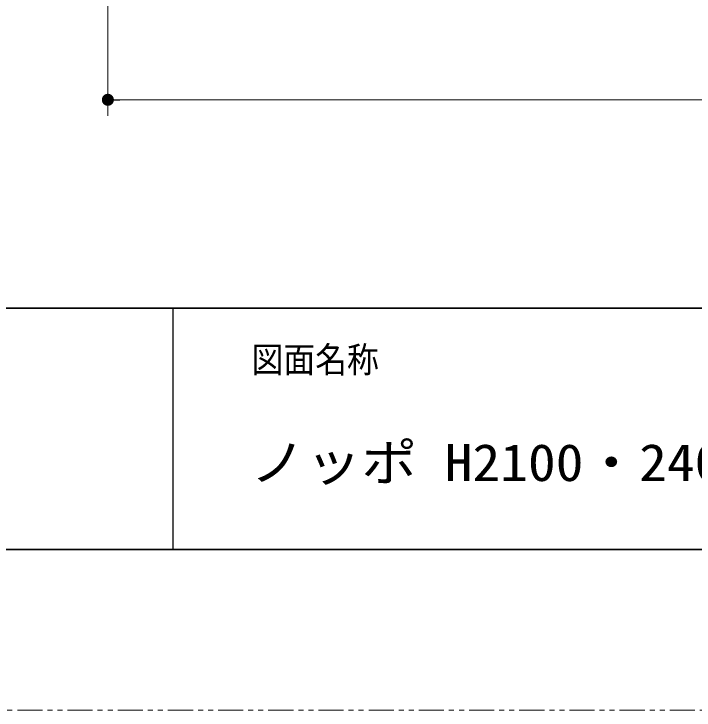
# Model space of a CAD drawing. Units: millimetres, scale not verified. Extents: x -1306 to 1306, y -607 to 607.
# Drawn here: x -932.6 to -763.2, y -594 to -420.8 of the extents above; entities that cross this region are included whole.
import ezdxf
from ezdxf.enums import TextEntityAlignment as Align

# ---------------------------------------------------------------- set-up
doc = ezdxf.new("R2010")
doc.units = ezdxf.units.MM
doc.header["$LTSCALE"] = 5
doc.linetypes.add('USER1', pattern=[2.5, 1.25, -0.25, 0.25, -0.25, 0.25, -0.25])
for name, color, linetype, lineweight in [('0-3_陰線', 4, 'USER1', 9), ('1-1_寸法線', 3, 'Continuous', 13), ('1-5_0', 3, 'Continuous', 25), ('1-7_図面枠', 7, 'Continuous', 35)]:
    doc.layers.add(name, color=color, linetype=linetype, lineweight=lineweight)
doc.styles.add('ＭＳ ゴシック', font='')
doc.styles.get('ＭＳ ゴシック').set_extended_font_data('MS Gothic')

# ---------------------------------------------------------------- blocks, each defined once
blk = doc.blocks.new('_DOT')
at = {"layer": '1-5_0'}
blk.add_line((-2.5, 0), (-5, 0), dxfattribs=at)
for points in [[(0, 0), (-2.5, 0), (-2.48, 0.313)], [(0, 0), (-2.48, -0.313), (-2.5, 0)], [(0, 0), (-2.48, 0.313), (-2.421, 0.622)], [(0, 0), (-2.421, -0.622), (-2.48, -0.313)], [(0, 0), (-2.421, 0.622), (-2.324, 0.92)], [(0, 0), (-2.324, -0.92), (-2.421, -0.622)], [(0, 0), (-2.324, 0.92), (-2.191, 1.204)], [(0, 0), (-2.191, -1.204), (-2.324, -0.92)], [(0, 0), (-2.191, 1.204), (-2.023, 1.469)], [(0, 0), (-2.023, -1.469), (-2.191, -1.204)], [(0, 0), (-2.023, 1.469), (-1.822, 1.711)], [(0, 0), (-1.822, -1.711), (-2.023, -1.469)], [(0, 0), (-1.822, 1.711), (-1.594, 1.926)], [(0, 0), (-1.594, -1.926), (-1.822, -1.711)], [(0, 0), (-1.594, 1.926), (-1.34, 2.111)], [(0, 0), (-1.34, -2.111), (-1.594, -1.926)], [(0, 0), (-1.34, 2.111), (-1.064, 2.262)], [(0, 0), (-1.064, -2.262), (-1.34, -2.111)], [(0, 0), (-1.064, 2.262), (-0.773, 2.378)], [(0, 0), (-0.773, -2.378), (-1.064, -2.262)], [(0, 0), (-0.773, 2.378), (-0.468, 2.456)], [(0, 0), (-0.468, -2.456), (-0.773, -2.378)], [(0, 0), (-0.468, 2.456), (-0.157, 2.495)], [(0, 0), (-0.157, -2.495), (-0.468, -2.456)], [(0, 0), (-0.157, 2.495), (0.157, 2.495)], [(0, 0), (0.157, -2.495), (-0.157, -2.495)], [(0, 0), (0.157, 2.495), (0.468, 2.456)], [(0, 0), (0.468, 2.456), (0.773, 2.378)], [(0, 0), (0.773, 2.378), (1.064, 2.262)], [(0, 0), (1.064, 2.262), (1.34, 2.111)], [(0, 0), (1.34, 2.111), (1.594, 1.926)], [(0, 0), (1.594, 1.926), (1.822, 1.711)], [(0, 0), (1.822, 1.711), (2.023, 1.469)], [(0, 0), (2.023, 1.469), (2.191, 1.204)], [(0, 0), (2.191, 1.204), (2.324, 0.92)], [(0, 0), (2.324, 0.92), (2.421, 0.622)], [(0, 0), (2.421, 0.622), (2.48, 0.313)], [(0, 0), (2.48, 0.313), (2.5, 0)], [(0, 0), (0.468, -2.456), (0.157, -2.495)], [(0, 0), (0.773, -2.378), (0.468, -2.456)], [(0, 0), (1.064, -2.262), (0.773, -2.378)], [(0, 0), (1.34, -2.111), (1.064, -2.262)], [(0, 0), (1.594, -1.926), (1.34, -2.111)], [(0, 0), (1.822, -1.711), (1.594, -1.926)], [(0, 0), (2.023, -1.469), (1.822, -1.711)], [(0, 0), (2.191, -1.204), (2.023, -1.469)], [(0, 0), (2.324, -0.92), (2.191, -1.204)], [(0, 0), (2.421, -0.622), (2.324, -0.92)], [(0, 0), (2.48, -0.313), (2.421, -0.622)], [(0, 0), (2.5, 0), (2.48, -0.313)]]:
    blk.add_solid(points, dxfattribs=at)

msp = doc.modelspace()

# ---------------------------------------------------------------- linework, layer by layer
at = {"layer": '0-3_陰線'}
msp.add_line((387.036, -594), (-1292.964, -594), dxfattribs=at)
at = {"layer": '1-1_寸法線'}
for p, q in [((-909.17, -340.122), (-909.17, -446.122)), ((-906.17, -442.122), (67.83, -442.122))]:
    msp.add_line(p, q, dxfattribs=at)
at = {"layer": '1-5_0', "color": 7}
msp.add_line((-892.964, -494), (-892.964, -554), dxfattribs=at)
msp.add_line((-892.964, -494), (-892.964, -554), dxfattribs=at)
at = {"layer": '1-7_図面枠'}
msp.add_line((-1252.964, -494), (347.036, -494), dxfattribs=at)
msp.add_lwpolyline([(-1252.964, -554), (347.036, -554), (347.036, 554), (-1252.964, 554)], close=True, dxfattribs=at)

# ---------------------------------------------------------------- block references
at = {"layer": '1-1_寸法線', "xscale": 0.6, "yscale": 0.6, "rotation": 180}
msp.add_blockref('_DOT', (-909.17, -442.122), dxfattribs=at)

# ---------------------------------------------------------------- texts
at = {"layer": '1-7_図面枠', "style": 'ＭＳ ゴシック'}
for s, height, width, p in [('図面名称', 6.452, 0.9, (-873.367, -511.963)), ('ノッポ H2100・2400 W3248 引き違い戸 4枚扉 図面', 9.236, 1.1, (-873.76, -539.776))]:
    msp.add_text(s, height=height, dxfattribs=dict(at, width=width)).set_placement(p, align=Align.BOTTOM_LEFT)

doc.saveas('drawing.dxf')
